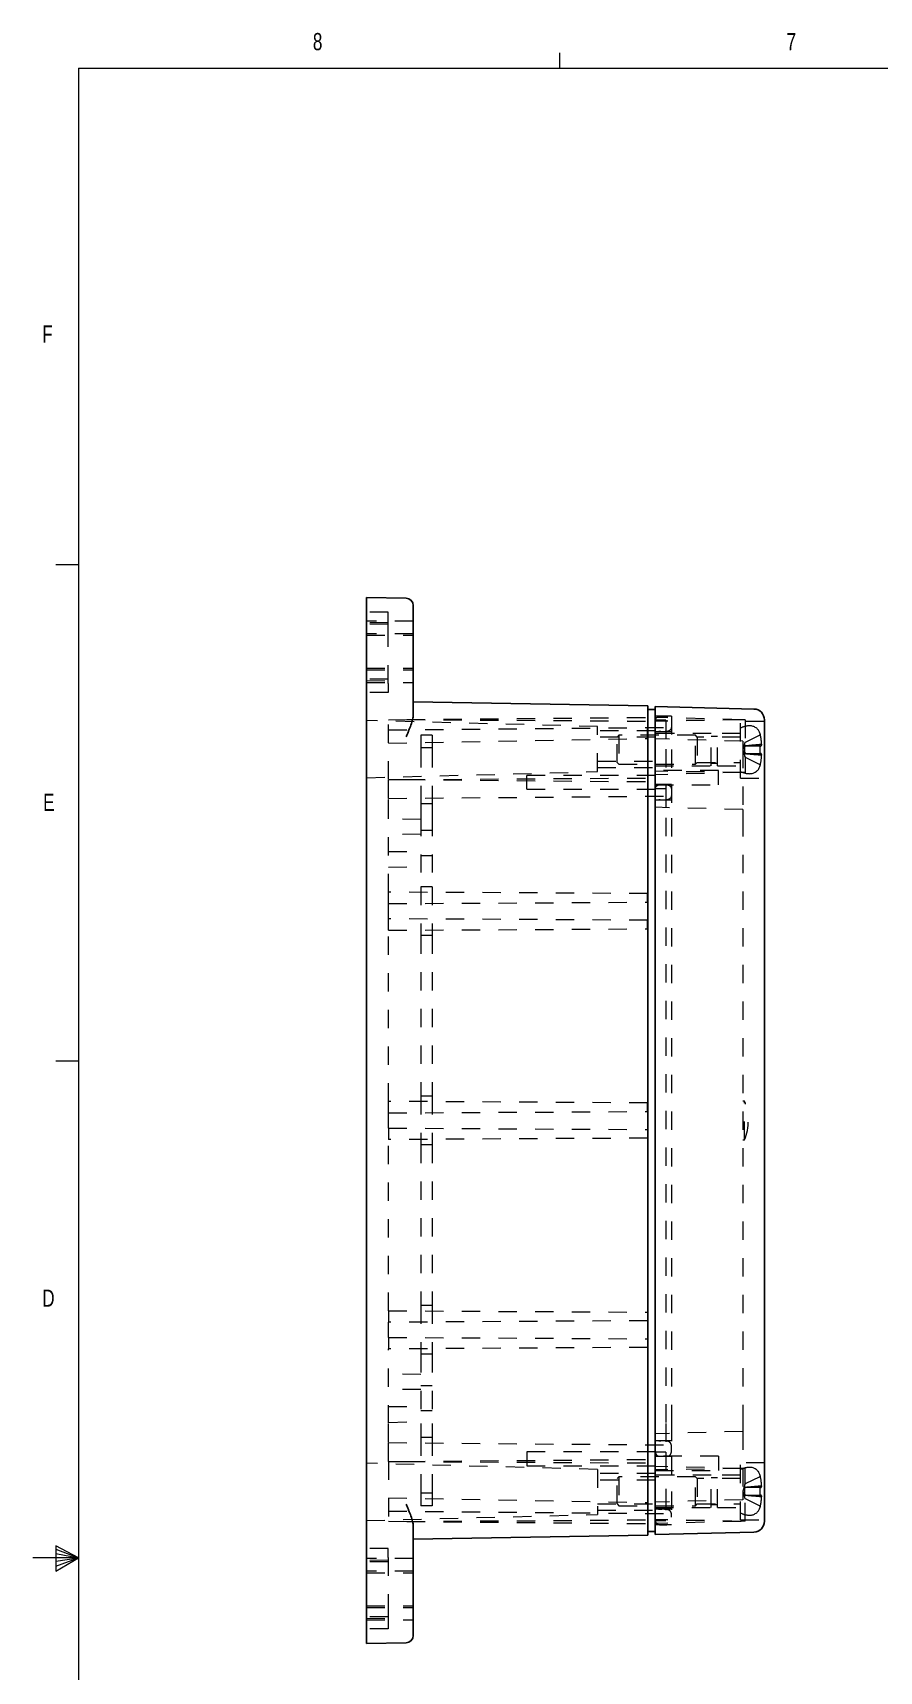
# Model space of a CAD drawing. Header units: inches. Extents: x 0.3 to 21.8, y 0.2 to 16.9.
# Drawn here: x 0.27 to 4.89, y 7.92 to 16.85 of the extents above; entities that cross this region are included whole.
import ezdxf

# ---------------------------------------------------------------- set-up
doc = ezdxf.new("R2010")
doc.units = ezdxf.units.IN
doc.header["$MEASUREMENT"] = 0
doc.linetypes.add('HIDDEN', pattern=[0.075, 0.05, -0.025])
doc.styles.add('SLDTEXTSTYLE1', font='TXT', dxfattribs={"width": 0.75})

msp = doc.modelspace()

# ---------------------------------------------------------------- linework, layer by layer
at = {"color": 7, "linetype": 'Continuous', "lineweight": 18}
for p, q in [((3.1479, 16.6606), (3.1479, 16.7454)), ((0.5229, 16.6606), (21.5229, 16.6606)), ((0.5229, 16.6606), (0.5229, 0.4106)), ((0.5229, 13.9516), (0.3979, 13.9516)), ((0.5229, 11.2436), (0.3979, 11.2436)), ((0.3989, 8.6011), (0.3989, 8.4623)), ((0.5229, 8.5356), (0.3989, 8.6011)), ((0.3989, 8.5827), (0.5229, 8.5356)), ((0.5229, 8.5356), (0.2729, 8.5356)), ((0.3989, 8.5587), (0.5229, 8.5356)), ((0.3989, 8.4623), (0.5229, 8.5356)), ((0.3989, 8.4896), (0.5229, 8.5356)), ((0.3989, 8.5164), (0.5229, 8.5356))]:
    msp.add_line(p, q, dxfattribs=at)
at = {"color": 7, "linetype": 'Continuous', "lineweight": 25}
for p, q in [((2.3092, 13.7693), (2.092, 13.7731)), ((2.092, 13.7731), (2.092, 13.6272)), ((2.3479, 13.7299), (2.3479, 13.616)), ((2.092, 13.6272), (2.092, 13.0145)), ((2.3479, 13.616), (2.3479, 13.1347)), ((2.3479, 13.2048), (3.6275, 13.1825)), ((3.6275, 13.1825), (3.6275, 12.9465)), ((3.6668, 13.1628), (3.6275, 13.1628)), ((4.2053, 13.1652), (3.6668, 13.179)), ((3.6668, 13.179), (3.6668, 12.943)), ((4.2628, 13.1063), (4.2628, 12.943)), ((2.092, 13.0145), (2.092, 12.9465)), ((2.092, 12.9465), (2.092, 8.8945)), ((3.6275, 12.9465), (3.6275, 8.8945)), ((3.6668, 12.943), (3.6668, 8.898)), ((4.2628, 12.943), (4.2628, 8.898)), ((2.092, 8.8945), (2.092, 8.8265)), ((3.6275, 8.8945), (3.6275, 8.6585)), ((3.6668, 8.898), (3.6668, 8.662)), ((4.2628, 8.898), (4.2628, 8.7348)), ((2.092, 8.2139), (2.092, 8.8265)), ((2.3479, 8.7063), (2.3479, 8.225)), ((3.6668, 8.6782), (3.6275, 8.6782)), ((4.2053, 8.6758), (3.6668, 8.662)), ((2.3479, 8.6362), (3.6275, 8.6585)), ((2.3479, 8.225), (2.3479, 8.1111)), ((2.092, 8.068), (2.092, 8.2139)), ((2.3092, 8.0718), (2.092, 8.068))]:
    msp.add_line(p, q, dxfattribs=at)
at = {"color": 7, "linetype": 'HIDDEN', "lineweight": 18}
for p, q in [((2.2101, 13.6933), (2.092, 13.6943)), ((2.2101, 13.6065), (2.2101, 13.6933)), ((2.3479, 13.6451), (2.092, 13.6451)), ((2.2101, 13.6363), (2.092, 13.6353)), ((2.2101, 13.6284), (2.092, 13.6274)), ((2.2101, 13.3036), (2.2101, 13.6065)), ((2.3479, 13.5762), (2.092, 13.5762)), ((2.092, 13.5683), (2.3479, 13.5683)), ((2.092, 13.3872), (2.3479, 13.3872)), ((2.092, 13.3794), (2.3479, 13.3794)), ((2.2101, 13.3272), (2.092, 13.3282)), ((2.092, 13.3203), (2.2101, 13.3193)), ((2.092, 13.3105), (2.3479, 13.3105)), ((2.2101, 13.2554), (2.092, 13.2543)), ((2.2101, 13.3036), (2.2101, 13.2554)), ((3.3518, 13.0695), (2.092, 13.1025)), ((2.212, 13.1068), (2.3134, 13.1077)), ((2.212, 12.7812), (2.212, 13.1068)), ((2.212, 13.0513), (3.7259, 13.0645)), ((2.3134, 13.1077), (3.6668, 13.1195)), ((2.3134, 13.1077), (3.6668, 13.0994)), ((2.3134, 13.1077), (3.6668, 13.0986)), ((3.3518, 12.8235), (3.3518, 13.0695)), ((3.6259, 13.0043), (3.6259, 13.0636)), ((3.7568, 13.1264), (3.6668, 13.1264)), ((4.1357, 13.107), (3.6668, 13.119)), ((4.1357, 13.107), (3.6668, 13.0979)), ((4.1357, 13.107), (3.6668, 13.0991)), ((3.7259, 13.1039), (3.6668, 13.1039)), ((3.7259, 13.1039), (3.7259, 12.9465)), ((3.7568, 13.1264), (3.7568, 12.9435)), ((4.1328, 12.788), (4.1328, 13.098)), ((4.2628, 13.098), (4.1328, 13.098)), ((4.1578, 13.1064), (4.1357, 13.107)), ((4.1578, 13.1064), (4.1578, 12.8196)), ((2.212, 12.9796), (3.6259, 13.0043)), ((2.4517, 13.0228), (2.3892, 13.0228)), ((2.3892, 13.0228), (2.3892, 12.9465)), ((2.4517, 13.0228), (2.4517, 12.9465)), ((3.6668, 13.0465), (3.3518, 13.0465)), ((3.6668, 13.0465), (3.3518, 13.0465)), ((3.6668, 13.0115), (3.3518, 13.0115)), ((3.4694, 13.0218), (3.4596, 13.0119)), ((3.4596, 12.8741), (3.4596, 13.0119)), ((3.4694, 13.0218), (3.4694, 12.8643)), ((3.8868, 13.0218), (3.4694, 13.0218)), ((3.7568, 13.0414), (3.6668, 13.0414)), ((3.9728, 13.0315), (3.6668, 13.0315)), ((4.1448, 12.9898), (3.6668, 13.002)), ((3.8868, 12.8643), (3.8868, 13.0218)), ((3.8966, 13.0119), (3.8868, 13.0218)), ((3.8966, 13.0119), (3.8966, 12.8741)), ((4.1328, 13.0119), (3.8966, 13.0119)), ((3.9728, 12.8545), (3.9728, 13.0315)), ((4.0068, 13.0155), (3.9728, 13.0155)), ((4.0068, 12.8545), (4.0068, 13.0315)), ((4.1328, 13.0315), (4.0068, 13.0315)), ((4.1448, 12.9898), (4.1448, 12.9431)), ((4.1549, 12.973), (4.1451, 12.943)), ((4.1549, 12.9786), (4.1549, 12.9761)), ((4.1549, 12.9761), (4.1549, 12.9651)), ((4.1549, 12.9651), (4.1549, 12.9633)), ((4.237, 12.9633), (4.1549, 12.9633)), ((4.1549, 12.9633), (4.1549, 12.9628)), ((4.1549, 12.9628), (4.1549, 12.9233)), ((4.2371, 13.0227), (4.1576, 12.9831)), ((4.247, 12.9732), (4.247, 12.9683)), ((2.4517, 12.9527), (2.3892, 12.9527)), ((2.3892, 12.9465), (2.3892, 12.6488)), ((2.4517, 12.9465), (2.4517, 12.6488)), ((3.3518, 12.8816), (3.6668, 12.8816)), ((3.4596, 12.8741), (3.4694, 12.8643)), ((3.7259, 12.9465), (3.7259, 12.7299)), ((3.7568, 12.9435), (3.7568, 12.7534)), ((3.8868, 12.8643), (3.8966, 12.8741)), ((3.8966, 12.8741), (4.1328, 12.8741)), ((3.9728, 12.8705), (4.0068, 12.8705)), ((4.1448, 12.9431), (4.1448, 12.6168)), ((4.1451, 12.943), (4.1549, 12.913)), ((4.1549, 12.9233), (4.1549, 12.9227)), ((4.1549, 12.9227), (4.237, 12.9227)), ((4.1549, 12.9227), (4.1549, 12.9209)), ((4.1549, 12.9209), (4.1549, 12.9099)), ((4.1549, 12.9099), (4.1549, 12.9074)), ((4.1576, 12.9029), (4.2371, 12.8633)), ((4.247, 12.9177), (4.247, 12.9128)), ((2.092, 12.7905), (3.3518, 12.8235)), ((2.212, 12.6773), (2.212, 12.7812)), ((2.3134, 12.7803), (3.6668, 12.7889)), ((2.9668, 12.7283), (2.9668, 12.8033)), ((3.6668, 12.8033), (2.9668, 12.8033)), ((3.3518, 12.8465), (3.6668, 12.8465)), ((3.3518, 12.8465), (3.6668, 12.8465)), ((3.4694, 12.8643), (3.8868, 12.8643)), ((3.6668, 12.8545), (3.9728, 12.8545)), ((4.0118, 12.829), (3.6668, 12.829)), ((4.1357, 12.819), (3.6668, 12.8259)), ((4.1357, 12.819), (3.6668, 12.807)), ((4.0068, 12.8545), (4.1328, 12.8545)), ((4.0118, 12.752), (4.0118, 12.829)), ((4.1328, 12.788), (4.2628, 12.788)), ((4.1578, 12.8196), (4.1357, 12.819)), ((4.2371, 12.8633), (4.2374, 12.8631)), ((2.3134, 12.7803), (3.6668, 12.7685)), ((2.9668, 12.7283), (3.6668, 12.7283)), ((3.7568, 12.7534), (3.6668, 12.7534)), ((3.6668, 12.752), (4.0118, 12.752)), ((3.7259, 12.7299), (3.6668, 12.7299)), ((3.7259, 12.7299), (3.7259, 12.5725)), ((3.7568, 12.7534), (3.7568, 12.57)), ((2.212, 12.6773), (3.7259, 12.6905)), ((2.212, 12.5725), (2.212, 12.6773)), ((2.4517, 12.6488), (2.3892, 12.6488)), ((2.3892, 12.6488), (2.3892, 12.5725)), ((2.4517, 12.6488), (2.4517, 12.5725)), ((3.7568, 12.6684), (3.6668, 12.6684)), ((4.1448, 12.6168), (3.6668, 12.629)), ((4.1448, 12.6168), (4.1448, 12.57)), ((2.212, 12.1664), (2.212, 12.5725)), ((2.3892, 12.5624), (2.212, 12.5671)), ((2.3892, 12.5725), (2.3892, 12.1954)), ((2.4517, 12.5725), (2.4517, 12.1954)), ((3.7259, 12.5725), (3.7259, 9.2685)), ((3.7568, 12.57), (3.7568, 9.271)), ((4.1448, 12.57), (4.1448, 9.271)), ((2.3892, 12.482), (2.212, 12.4804)), ((2.4517, 12.502), (2.3892, 12.502)), ((2.212, 12.3885), (2.3892, 12.387)), ((2.3892, 12.367), (2.4517, 12.367)), ((2.212, 12.3019), (2.3892, 12.3065)), ((3.6259, 12.1585), (2.212, 12.1664)), ((2.212, 12.1036), (2.212, 12.1664)), ((2.4517, 12.1954), (2.3892, 12.1954)), ((2.3892, 12.1954), (2.3892, 11.9291)), ((2.4517, 12.1954), (2.4517, 11.9291)), ((3.6259, 12.1115), (3.6259, 12.1585)), ((2.212, 12.1036), (3.6259, 12.1115)), ((2.212, 12.0209), (2.212, 12.1036)), ((3.6259, 12.013), (2.212, 12.0209)), ((2.212, 11.9581), (2.212, 12.0209)), ((3.6259, 11.966), (3.6259, 12.013)), ((2.212, 11.9581), (3.6259, 11.966)), ((2.212, 11.0246), (2.212, 11.9581)), ((2.4517, 11.9291), (2.3892, 11.9291)), ((2.3892, 11.9291), (2.3892, 11.0536)), ((2.4517, 11.9291), (2.4517, 11.0536)), ((3.6259, 11.0167), (2.212, 11.0246)), ((2.212, 10.9618), (2.212, 11.0246)), ((2.4517, 11.0536), (2.3892, 11.0536)), ((2.3892, 11.0536), (2.3892, 10.7874)), ((2.4517, 11.0536), (2.4517, 10.7874)), ((3.6259, 10.9697), (3.6259, 11.0167)), ((4.1548, 11.0265), (4.1448, 11.0265)), ((4.1548, 10.8145), (4.1548, 11.0265)), ((2.212, 10.9618), (3.6259, 10.9697)), ((2.212, 10.8792), (2.212, 10.9618)), ((2.212, 10.8792), (3.6259, 10.8713)), ((2.212, 10.8792), (2.212, 10.8164)), ((3.6259, 10.8243), (2.212, 10.8164)), ((2.212, 9.8829), (2.212, 10.8164)), ((3.6259, 10.8713), (3.6259, 10.8243)), ((2.4517, 10.7874), (2.3892, 10.7874)), ((2.3892, 10.7874), (2.3892, 9.9119)), ((2.4517, 10.7874), (2.4517, 9.9119)), ((4.1448, 10.8145), (4.1548, 10.8145)), ((2.212, 9.8829), (3.6259, 9.875)), ((2.212, 9.8829), (2.212, 9.8201)), ((2.4517, 9.9119), (2.3892, 9.9119)), ((2.3892, 9.9119), (2.3892, 9.6457)), ((2.4517, 9.9119), (2.4517, 9.6457)), ((3.6259, 9.875), (3.6259, 9.828)), ((3.6259, 9.828), (2.212, 9.8201)), ((2.212, 9.7375), (2.212, 9.8201)), ((2.212, 9.7375), (3.6259, 9.7296)), ((2.212, 9.7375), (2.212, 9.6747)), ((3.6259, 9.6826), (2.212, 9.6747)), ((2.212, 9.2685), (2.212, 9.6747)), ((3.6259, 9.7296), (3.6259, 9.6826)), ((2.4517, 9.6457), (2.3892, 9.6457)), ((2.3892, 9.6457), (2.3892, 9.2685)), ((2.4517, 9.6457), (2.4517, 9.2685)), ((2.3892, 9.5345), (2.212, 9.5391)), ((2.4517, 9.474), (2.3892, 9.474)), ((2.3892, 9.454), (2.212, 9.4525)), ((2.212, 9.3606), (2.3892, 9.359)), ((2.3892, 9.339), (2.4517, 9.339)), ((2.212, 9.274), (2.3892, 9.2786)), ((2.212, 9.1637), (2.212, 9.2685)), ((2.3892, 9.2685), (2.3892, 9.1922)), ((2.4517, 9.2685), (2.4517, 9.1922)), ((4.1448, 9.2242), (3.6668, 9.212)), ((3.7259, 9.2685), (3.7259, 9.1111)), ((3.7568, 9.271), (3.7568, 9.0876)), ((4.1448, 9.271), (4.1448, 9.2242)), ((4.1448, 9.2242), (4.1448, 8.8979)), ((2.212, 9.1637), (3.7259, 9.1505)), ((2.212, 9.0598), (2.212, 9.1637)), ((2.4517, 9.1922), (2.3892, 9.1922)), ((2.3892, 9.1922), (2.3892, 8.8945)), ((2.4517, 9.1922), (2.4517, 8.8945)), ((3.7568, 9.1726), (3.6668, 9.1726)), ((3.3518, 9.0175), (2.092, 9.0505)), ((2.212, 9.0598), (2.212, 8.7342)), ((2.3134, 9.0607), (3.6668, 9.0725)), ((2.3134, 9.0607), (3.6668, 9.0521)), ((2.9668, 9.1127), (2.9668, 9.0377)), ((3.6668, 9.1127), (2.9668, 9.1127)), ((2.9668, 9.0377), (3.6668, 9.0377)), ((3.7259, 9.1111), (3.6668, 9.1111)), ((4.0118, 9.089), (3.6668, 9.089)), ((3.7568, 9.0876), (3.6668, 9.0876)), ((4.1357, 9.022), (3.6668, 9.034)), ((3.7259, 9.1111), (3.7259, 8.8945)), ((3.7568, 9.0876), (3.7568, 8.8975)), ((4.0118, 9.089), (4.0118, 9.012)), ((4.1328, 8.743), (4.1328, 9.053)), ((4.2628, 9.053), (4.1328, 9.053)), ((3.3518, 9.0175), (3.3518, 8.7715)), ((3.6668, 8.9945), (3.3518, 8.9945)), ((3.6668, 8.9945), (3.3518, 8.9945)), ((3.6668, 8.9595), (3.3518, 8.9595)), ((3.4694, 8.9768), (3.4596, 8.9669)), ((3.4596, 8.8291), (3.4596, 8.9669)), ((3.4694, 8.9768), (3.4694, 8.8193)), ((3.8868, 8.9768), (3.4694, 8.9768)), ((4.1357, 9.022), (3.6668, 9.0151)), ((3.6668, 9.012), (4.0118, 9.012)), ((3.9728, 8.9865), (3.6668, 8.9865)), ((3.8868, 8.8193), (3.8868, 8.9768)), ((3.8966, 8.9669), (3.8868, 8.9768)), ((3.8966, 8.9669), (3.8966, 8.8291)), ((4.1328, 8.9669), (3.8966, 8.9669)), ((3.9728, 8.8095), (3.9728, 8.9865)), ((4.0068, 8.9705), (3.9728, 8.9705)), ((4.0068, 8.8095), (4.0068, 8.9865)), ((4.1328, 8.9865), (4.0068, 8.9865)), ((4.1578, 9.0214), (4.1357, 9.022)), ((4.2371, 8.9777), (4.1576, 8.9381)), ((4.1578, 8.7346), (4.1578, 9.0214)), ((2.212, 8.8614), (3.6259, 8.8368)), ((2.3892, 8.8945), (2.3892, 8.8182)), ((2.4517, 8.8883), (2.3892, 8.8883)), ((2.4517, 8.8945), (2.4517, 8.8182)), ((4.1448, 8.8512), (3.6668, 8.839)), ((3.7259, 8.8945), (3.7259, 8.7371)), ((3.7568, 8.8975), (3.7568, 8.7146)), ((4.1448, 8.8979), (4.1448, 8.8512)), ((4.1549, 8.928), (4.1451, 8.898)), ((4.1451, 8.898), (4.1549, 8.868)), ((4.1549, 8.9336), (4.1549, 8.9311)), ((4.1549, 8.9311), (4.1549, 8.9201)), ((4.1549, 8.9201), (4.1549, 8.9183)), ((4.237, 8.9183), (4.1549, 8.9183)), ((4.1549, 8.9183), (4.1549, 8.9178)), ((4.1549, 8.9178), (4.1549, 8.8783)), ((4.1549, 8.8783), (4.1549, 8.8777)), ((4.1549, 8.8777), (4.237, 8.8777)), ((4.1549, 8.8777), (4.1549, 8.8759)), ((4.1549, 8.8759), (4.1549, 8.8649)), ((4.1549, 8.8649), (4.1549, 8.8624)), ((4.1576, 8.8579), (4.2371, 8.8183)), ((4.247, 8.9282), (4.247, 8.9233)), ((4.247, 8.8727), (4.247, 8.8678)), ((2.092, 8.7385), (3.3518, 8.7715)), ((2.212, 8.7897), (3.7259, 8.7765)), ((2.4517, 8.8182), (2.3892, 8.8182)), ((3.3518, 8.8296), (3.6668, 8.8296)), ((3.3518, 8.7945), (3.6668, 8.7945)), ((3.3518, 8.7945), (3.6668, 8.7945)), ((3.4596, 8.8291), (3.4694, 8.8193)), ((3.4694, 8.8193), (3.8868, 8.8193)), ((3.6259, 8.8368), (3.6259, 8.7774)), ((3.6668, 8.8095), (3.9728, 8.8095)), ((3.7568, 8.7996), (3.6668, 8.7996)), ((3.8868, 8.8193), (3.8966, 8.8291)), ((3.8966, 8.8291), (4.1328, 8.8291)), ((3.9728, 8.8255), (4.0068, 8.8255)), ((4.0068, 8.8095), (4.1328, 8.8095)), ((4.2371, 8.8183), (4.2374, 8.8181)), ((2.212, 8.7342), (2.3134, 8.7333)), ((2.3134, 8.7333), (3.6668, 8.7425)), ((2.3134, 8.7333), (3.6668, 8.7417)), ((2.3134, 8.7333), (3.6668, 8.7215)), ((4.1357, 8.734), (3.6668, 8.7431)), ((4.1357, 8.734), (3.6668, 8.7419)), ((3.7259, 8.7371), (3.6668, 8.7371)), ((4.1357, 8.734), (3.6668, 8.722)), ((3.7568, 8.7146), (3.6668, 8.7146)), ((4.1328, 8.743), (4.2628, 8.743)), ((4.1578, 8.7346), (4.1357, 8.734)), ((2.2101, 8.5857), (2.092, 8.5867)), ((2.2101, 8.5374), (2.2101, 8.5857)), ((2.3479, 8.5306), (2.092, 8.5306)), ((2.2101, 8.5218), (2.092, 8.5207)), ((2.2101, 8.5139), (2.092, 8.5128)), ((2.2101, 8.5374), (2.2101, 8.2345)), ((2.3479, 8.4617), (2.092, 8.4617)), ((2.092, 8.4538), (2.3479, 8.4538)), ((2.092, 8.2727), (2.3479, 8.2727)), ((2.092, 8.2648), (2.3479, 8.2648)), ((2.2101, 8.2345), (2.2101, 8.1477)), ((2.2101, 8.2126), (2.092, 8.2136)), ((2.092, 8.2058), (2.2101, 8.2047)), ((2.092, 8.1959), (2.3479, 8.1959)), ((2.2101, 8.1477), (2.092, 8.1467))]:
    msp.add_line(p, q, dxfattribs=at)
at = {"color": 7, "linetype": 'HIDDEN', "lineweight": 18, "flags": 128}
for points in [[(4.2398, 12.9585), (4.2398, 12.9585), (4.2396, 12.9586)], [(4.2398, 12.9275), (4.2398, 12.9275), (4.2396, 12.9275)], [(4.2398, 8.8825), (4.2398, 8.8825), (4.2396, 8.8825)]]:
    msp.add_lwpolyline(points, dxfattribs=at)
at = {"color": 7, "linetype": 'Continuous', "lineweight": 25}
for centre, radius, start, end in [((2.3086, 13.7299), 0.0394, 0, 89), ((4.2038, 13.1063), 0.059, 0, 88.534), ((4.2038, 8.7348), 0.059, 271.466, 0), ((2.3086, 8.1111), 0.0394, 271, 0)]:
    msp.add_arc(centre, radius, start, end, dxfattribs=at)
at = {"color": 7, "linetype": 'HIDDEN', "lineweight": 18}
for centre, radius, start, end in [((4.1826, 12.9629), 0.1106, 90, 116.715), ((4.1826, 13.0145), 0.0591, 19.02617, 90), ((4.1599, 12.9786), 0.005, 116.49645, 180), ((4.2352, 13.0274), 0.005, 296.49645, 17.18274), ((4.0895, 12.9824), 0.1575, 17.17763, 19.02617), ((4.242, 12.9683), 0.005, 270, 0), ((4.1599, 12.9074), 0.005, 180, 243.50355), ((4.242, 12.9177), 0.005, 0, 90), ((4.1826, 12.9231), 0.1106, 243.285, 270), ((4.1826, 12.8716), 0.0591, 270, 340.97383), ((4.2352, 12.8587), 0.005, 342.83859, 63.50355), ((4.0895, 12.9036), 0.1575, 340.97383, 342.82755), ((3.8839, 10.9205), 0.2909, 338.63018, 21.36982), ((4.1826, 8.9179), 0.1106, 90, 116.715), ((4.1826, 8.9695), 0.0591, 19.02617, 90), ((4.1599, 8.9336), 0.005, 116.49645, 180), ((4.2352, 8.9824), 0.005, 296.49645, 17.18274), ((4.0895, 8.9374), 0.1575, 17.17763, 19.02617), ((4.1599, 8.8624), 0.005, 180, 243.50355), ((4.242, 8.9233), 0.005, 270, 0), ((4.242, 8.8727), 0.005, 0, 90), ((4.1826, 8.8781), 0.1106, 243.285, 270), ((4.1826, 8.8266), 0.0591, 270, 340.97383), ((4.2352, 8.8137), 0.005, 342.83859, 63.50355), ((4.0895, 8.8586), 0.1575, 340.97383, 342.82755)]:
    msp.add_arc(centre, radius, start, end, dxfattribs=at)
for centre, major_axis, start_param, end_param in [((4.1599, 12.9583), (-0.00487, 0.00487), 0.231225, 1.339571), ((4.1599, 12.9277), (0.00487, 0.00487), 1.802021, 2.910367), ((4.1599, 8.9133), (-0.00487, 0.00487), 0.231225, 1.339571), ((4.1599, 8.8827), (0.00487, 0.00487), 1.802021, 2.910367)]:
    msp.add_ellipse(centre, major_axis=major_axis, ratio=0.235436, start_param=start_param, end_param=end_param, dxfattribs=at)
at = {"color": 7, "linetype": 'Continuous', "lineweight": 25}
for points in [[(2.3479, 13.1347), (2.3479, 13.1261), (2.3463, 13.117), (2.3415, 13.098), (2.3383, 13.0879), (2.331, 13.0676), (2.3269, 13.0572), (2.3204, 13.0411), (2.3182, 13.0357), (2.3138, 13.0247), (2.3115, 13.0191), (2.3092, 13.0136)], [(2.3479, 8.7063), (2.3479, 8.7149), (2.3463, 8.724), (2.3415, 8.7431), (2.3383, 8.7531), (2.331, 8.7734), (2.3269, 8.7839), (2.3204, 8.7999), (2.3182, 8.8053), (2.3138, 8.8163), (2.3115, 8.8219), (2.3092, 8.8275)]]:
    msp.add_open_spline(points, degree=3, knots=[0, 0, 0, 0, 0.25, 0.25, 0.5, 0.5, 0.75, 0.75, 0.875, 0.875, 1, 1, 1, 1], dxfattribs=at)
at = {"color": 7, "linetype": 'HIDDEN', "lineweight": 18}
for points, knots in [([(3.6668, 13.0839), (3.6668, 13.0923), (3.6668, 13.1029), (3.6713, 13.1147), (3.6757, 13.1201), (3.6827, 13.1238), (3.6951, 13.1261), (3.7104, 13.1266), (3.7266, 13.1261), (3.7391, 13.1239), (3.7486, 13.1187), (3.7542, 13.1098), (3.7566, 13.0978), (3.7567, 13.0889), (3.7568, 13.0839)], [0, 0, 0, 0, 0.166582, 0.211463, 0.251088, 0.303263, 0.367196, 0.503142, 0.610338, 0.692701, 0.757709, 0.820899, 0.898366, 1, 1, 1, 1]), ([(3.7568, 13.0839), (3.7567, 13.0788), (3.7566, 13.0699), (3.7542, 13.058), (3.7486, 13.049), (3.7391, 13.0439), (3.7266, 13.0417), (3.709, 13.0412), (3.693, 13.0415), (3.6808, 13.0449), (3.6748, 13.0484), (3.6702, 13.0548), (3.667, 13.067), (3.6669, 13.077), (3.6668, 13.0839)], [0, 0, 0, 0, 0.1016255, 0.1790853, 0.2422694, 0.3072719, 0.3896277, 0.4968139, 0.6619311, 0.7084728, 0.7488583, 0.7998277, 0.8616335, 1, 1, 1, 1]), ([(4.1549, 12.9651), (4.1735, 12.9669), (4.2025, 12.9695), (4.2316, 12.972), (4.242, 12.9729)], [0, 0, 0, 0, 0.641437, 1, 1, 1, 1]), ([(4.2399, 12.9585), (4.2398, 12.959), (4.2397, 12.9603), (4.2399, 12.9624), (4.2401, 12.9641), (4.2403, 12.965), (4.2404, 12.9652), (4.2403, 12.9649), (4.2398, 12.9643), (4.2387, 12.9636), (4.2376, 12.9632), (4.237, 12.9633), (4.237, 12.9633)], [0, 0, 0, 0, 0.083172, 0.259374, 0.405414, 0.518172, 0.605655, 0.679595, 0.758967, 0.86666, 0.997658, 1, 1, 1, 1]), ([(4.2404, 12.9651), (4.2404, 12.9651), (4.2404, 12.9651), (4.2401, 12.9646), (4.2393, 12.9639), (4.2381, 12.9633), (4.2372, 12.9634), (4.237, 12.9634)], [0, 0, 0, 0, 0.103669, 0.29333, 0.547532, 0.854222, 1, 1, 1, 1]), ([(4.242, 12.9633), (4.2414, 12.9633), (4.2408, 12.9633), (4.2373, 12.9633), (4.237, 12.9633)], [0, 0, 0, 0, 0.895445, 1, 1, 1, 1]), ([(4.2418, 13.0183), (4.2417, 13.0188), (4.2412, 13.0206), (4.2406, 13.0233), (4.24, 13.0257), (4.2398, 13.0269), (4.2398, 13.0272), (4.2398, 13.0272), (4.2398, 13.0268), (4.2397, 13.0261), (4.2394, 13.025), (4.2385, 13.0237), (4.2377, 13.0229), (4.2371, 13.0227), (4.2371, 13.0227)], [0, 0, 0, 0, 0.078893, 0.276149, 0.444057, 0.568949, 0.639545, 0.687068, 0.719248, 0.756403, 0.826132, 0.905618, 0.995666, 1, 1, 1, 1]), ([(4.247, 12.9732), (4.2464, 12.9868), (4.2457, 13.002), (4.2422, 13.0167), (4.2418, 13.0183)], [0, 0, 0, 0, 0.895097, 1, 1, 1, 1]), ([(4.242, 12.9729), (4.2425, 12.9729), (4.2434, 12.9729), (4.2447, 12.9726), (4.2458, 12.9721), (4.2467, 12.9711), (4.247, 12.9701), (4.247, 12.9694), (4.247, 12.9693)], [0, 0, 0, 0, 0.158671, 0.317217, 0.479382, 0.661765, 0.936687, 1, 1, 1, 1]), ([(4.242, 12.9131), (4.221, 12.9149), (4.192, 12.9174), (4.1629, 12.9201), (4.1549, 12.9209)], [0, 0, 0, 0, 0.721787, 1, 1, 1, 1]), ([(4.237, 12.9227), (4.2373, 12.9227), (4.2408, 12.9227), (4.2414, 12.9227), (4.242, 12.9227)], [0, 0, 0, 0, 0.1045555, 1, 1, 1, 1]), ([(4.2371, 12.9226), (4.2373, 12.9227), (4.2381, 12.9227), (4.2392, 12.9222), (4.2401, 12.9214), (4.2404, 12.9209), (4.2404, 12.9209), (4.2403, 12.9212), (4.2401, 12.9221), (4.2399, 12.9237), (4.2398, 12.9256), (4.2398, 12.927), (4.2399, 12.9275)], [0, 0, 0, 0, 0.048136, 0.170704, 0.268943, 0.350116, 0.421103, 0.499442, 0.606999, 0.736387, 0.89704, 1, 1, 1, 1]), ([(4.2418, 12.8678), (4.2422, 12.8693), (4.2457, 12.884), (4.2464, 12.8992), (4.247, 12.9128)], [0, 0, 0, 0, 0.104903, 1, 1, 1, 1]), ([(4.247, 12.9167), (4.2469, 12.9162), (4.2468, 12.9152), (4.2459, 12.9141), (4.2447, 12.9134), (4.2433, 12.9131), (4.2424, 12.9131), (4.242, 12.9131)], [0, 0, 0, 0, 0.284639, 0.502156, 0.683938, 0.866579, 1, 1, 1, 1]), ([(4.2371, 12.8633), (4.2376, 12.863), (4.2381, 12.8628), (4.2384, 12.8624), (4.2384, 12.8623)], [0, 0, 0, 0, 0.978721, 1, 1, 1, 1]), ([(4.2384, 12.8623), (4.2387, 12.862), (4.2392, 12.8614), (4.2396, 12.8604), (4.2398, 12.8596), (4.2398, 12.8591), (4.2398, 12.8589), (4.2398, 12.8588), (4.2398, 12.8589), (4.2399, 12.8595), (4.2402, 12.8608), (4.2407, 12.8632), (4.2413, 12.8657), (4.2417, 12.8673), (4.2418, 12.8677)], [0, 0, 0, 0, 0.072899, 0.135871, 0.186167, 0.222096, 0.252745, 0.289239, 0.342491, 0.424662, 0.552932, 0.724469, 0.923488, 1, 1, 1, 1]), ([(3.6668, 12.7109), (3.6668, 12.7193), (3.6668, 12.7299), (3.6713, 12.7417), (3.6757, 12.7471), (3.6823, 12.7506), (3.6876, 12.7515), (3.6903, 12.752)], [0, 0, 0, 0, 0.464489, 0.589635, 0.700123, 0.845605, 1, 1, 1, 1]), ([(3.7568, 12.7109), (3.7567, 12.7058), (3.7566, 12.6969), (3.7542, 12.685), (3.7486, 12.676), (3.7391, 12.6709), (3.7266, 12.6687), (3.709, 12.6682), (3.693, 12.6685), (3.6808, 12.6719), (3.6748, 12.6754), (3.6702, 12.6818), (3.667, 12.694), (3.6669, 12.704), (3.6668, 12.7109)], [0, 0, 0, 0, 0.1016255, 0.1790853, 0.2422694, 0.3072719, 0.3896277, 0.4968139, 0.6619311, 0.7084728, 0.7488583, 0.7998277, 0.8616335, 1, 1, 1, 1]), ([(3.7306, 12.752), (3.7337, 12.7515), (3.74, 12.7506), (3.7486, 12.7457), (3.7542, 12.7368), (3.7566, 12.7248), (3.7567, 12.7159), (3.7568, 12.7109)], [0, 0, 0, 0, 0.169957, 0.34555, 0.516231, 0.725476, 1, 1, 1, 1]), ([(3.7568, 9.1301), (3.7567, 9.1352), (3.7566, 9.1441), (3.7542, 9.156), (3.7486, 9.165), (3.7391, 9.1702), (3.7266, 9.1724), (3.709, 9.1728), (3.693, 9.1725), (3.6808, 9.1692), (3.6748, 9.1656), (3.6702, 9.1592), (3.667, 9.147), (3.6669, 9.137), (3.6668, 9.1301)], [0, 0, 0, 0, 0.101625, 0.179085, 0.242269, 0.307272, 0.389628, 0.496814, 0.661931, 0.708473, 0.748858, 0.799828, 0.861633, 1, 1, 1, 1]), ([(3.6668, 9.1301), (3.6668, 9.1218), (3.6668, 9.1111), (3.6713, 9.0993), (3.6757, 9.094), (3.6823, 9.0904), (3.6876, 9.0895), (3.6903, 9.089)], [0, 0, 0, 0, 0.464489, 0.589635, 0.700123, 0.845605, 1, 1, 1, 1]), ([(3.7306, 9.089), (3.7337, 9.0895), (3.74, 9.0905), (3.7486, 9.0953), (3.7542, 9.1042), (3.7566, 9.1162), (3.7567, 9.1251), (3.7568, 9.1301)], [0, 0, 0, 0, 0.169957, 0.34555, 0.516231, 0.725476, 1, 1, 1, 1]), ([(4.2418, 8.9733), (4.2417, 8.9738), (4.2412, 8.9756), (4.2406, 8.9783), (4.24, 8.9807), (4.2398, 8.9819), (4.2398, 8.9822), (4.2398, 8.9822), (4.2398, 8.9818), (4.2397, 8.9811), (4.2394, 8.98), (4.2385, 8.9787), (4.2377, 8.9779), (4.2371, 8.9777), (4.2371, 8.9777)], [0, 0, 0, 0, 0.078893, 0.276149, 0.444057, 0.568949, 0.639545, 0.687068, 0.719248, 0.756403, 0.826132, 0.905618, 0.995666, 1, 1, 1, 1]), ([(4.247, 8.9282), (4.2464, 8.9418), (4.2457, 8.957), (4.2422, 8.9717), (4.2418, 8.9733)], [0, 0, 0, 0, 0.895097, 1, 1, 1, 1]), ([(4.1549, 8.9201), (4.1735, 8.9219), (4.2025, 8.9245), (4.2316, 8.927), (4.242, 8.9279)], [0, 0, 0, 0, 0.641437, 1, 1, 1, 1]), ([(4.242, 8.8681), (4.221, 8.8699), (4.192, 8.8724), (4.1629, 8.8751), (4.1549, 8.8759)], [0, 0, 0, 0, 0.721787, 1, 1, 1, 1]), ([(4.2399, 8.9135), (4.2398, 8.914), (4.2397, 8.9153), (4.2399, 8.9174), (4.2401, 8.9191), (4.2403, 8.92), (4.2404, 8.9202), (4.2403, 8.9199), (4.2398, 8.9193), (4.2387, 8.9186), (4.2376, 8.9182), (4.237, 8.9183), (4.237, 8.9183)], [0, 0, 0, 0, 0.083172, 0.259374, 0.405414, 0.518172, 0.605655, 0.679595, 0.758967, 0.86666, 0.997658, 1, 1, 1, 1]), ([(4.2404, 8.9201), (4.2404, 8.9201), (4.2404, 8.9201), (4.2401, 8.9196), (4.2393, 8.9189), (4.2381, 8.9183), (4.2372, 8.9184), (4.237, 8.9184)], [0, 0, 0, 0, 0.103669, 0.29333, 0.547532, 0.854222, 1, 1, 1, 1]), ([(4.242, 8.9183), (4.2414, 8.9183), (4.2408, 8.9183), (4.2373, 8.9183), (4.237, 8.9183)], [0, 0, 0, 0, 0.895445, 1, 1, 1, 1]), ([(4.237, 8.8777), (4.2373, 8.8777), (4.2408, 8.8777), (4.2414, 8.8777), (4.242, 8.8777)], [0, 0, 0, 0, 0.1045555, 1, 1, 1, 1]), ([(4.2371, 8.8776), (4.2373, 8.8777), (4.2381, 8.8777), (4.2392, 8.8772), (4.2401, 8.8764), (4.2404, 8.8759), (4.2404, 8.8759), (4.2403, 8.8762), (4.2401, 8.8771), (4.2399, 8.8787), (4.2398, 8.8806), (4.2398, 8.882), (4.2399, 8.8825)], [0, 0, 0, 0, 0.048136, 0.170704, 0.268943, 0.350116, 0.421103, 0.499442, 0.606999, 0.736387, 0.89704, 1, 1, 1, 1]), ([(4.2418, 8.8228), (4.2422, 8.8243), (4.2457, 8.839), (4.2464, 8.8542), (4.247, 8.8678)], [0, 0, 0, 0, 0.104903, 1, 1, 1, 1]), ([(4.242, 8.9279), (4.2425, 8.9279), (4.2434, 8.9279), (4.2447, 8.9276), (4.2458, 8.9271), (4.2467, 8.9261), (4.247, 8.9251), (4.247, 8.9244), (4.247, 8.9243)], [0, 0, 0, 0, 0.158671, 0.317217, 0.479382, 0.661765, 0.936687, 1, 1, 1, 1]), ([(4.247, 8.8717), (4.2469, 8.8712), (4.2468, 8.8702), (4.2459, 8.8691), (4.2447, 8.8684), (4.2433, 8.8681), (4.2424, 8.8681), (4.242, 8.8681)], [0, 0, 0, 0, 0.284639, 0.502156, 0.683938, 0.866579, 1, 1, 1, 1]), ([(3.7568, 8.7571), (3.7567, 8.7622), (3.7566, 8.7711), (3.7542, 8.783), (3.7486, 8.792), (3.7391, 8.7972), (3.7266, 8.7994), (3.709, 8.7998), (3.693, 8.7995), (3.6808, 8.7962), (3.6748, 8.7926), (3.6702, 8.7862), (3.667, 8.774), (3.6669, 8.764), (3.6668, 8.7571)], [0, 0, 0, 0, 0.101625, 0.179085, 0.242269, 0.307272, 0.389628, 0.496814, 0.661931, 0.708473, 0.748858, 0.799828, 0.861633, 1, 1, 1, 1]), ([(4.2371, 8.8183), (4.2376, 8.818), (4.2381, 8.8178), (4.2384, 8.8174), (4.2384, 8.8173)], [0, 0, 0, 0, 0.978721, 1, 1, 1, 1]), ([(4.2384, 8.8173), (4.2387, 8.817), (4.2392, 8.8164), (4.2396, 8.8154), (4.2398, 8.8146), (4.2398, 8.8141), (4.2398, 8.8139), (4.2398, 8.8138), (4.2398, 8.8139), (4.2399, 8.8145), (4.2402, 8.8158), (4.2407, 8.8182), (4.2413, 8.8207), (4.2417, 8.8223), (4.2418, 8.8227)], [0, 0, 0, 0, 0.072899, 0.135871, 0.186167, 0.222096, 0.252745, 0.289239, 0.342491, 0.424662, 0.552932, 0.724469, 0.923488, 1, 1, 1, 1]), ([(3.6668, 8.7571), (3.6668, 8.7488), (3.6668, 8.7381), (3.6713, 8.7263), (3.6757, 8.7209), (3.6827, 8.7172), (3.6951, 8.7149), (3.7104, 8.7145), (3.7266, 8.7149), (3.7391, 8.7171), (3.7486, 8.7223), (3.7542, 8.7313), (3.7566, 8.7432), (3.7567, 8.7521), (3.7568, 8.7571)], [0, 0, 0, 0, 0.166582, 0.211463, 0.251088, 0.303263, 0.367196, 0.503142, 0.610338, 0.692701, 0.757709, 0.820899, 0.898366, 1, 1, 1, 1])]:
    msp.add_open_spline(points, degree=3, knots=knots, dxfattribs=at)
for points in [[(4.2396, 12.9275), (4.2398, 12.9327), (4.2402, 12.943), (4.2398, 12.9534), (4.2396, 12.9586)], [(2.212, 12.7812), (2.2458, 12.7809), (2.2796, 12.7806), (2.3134, 12.7803)], [(2.212, 9.0598), (2.2458, 9.0601), (2.2796, 9.0604), (2.3134, 9.0607)], [(4.2396, 8.8825), (4.2398, 8.8877), (4.2402, 8.898), (4.2398, 8.9084), (4.2396, 8.9136)]]:
    msp.add_open_spline(points, degree=3, dxfattribs=at)

# ---------------------------------------------------------------- texts
at = {"color": 7, "linetype": 'Continuous', "lineweight": 0, "char_height": 0.0937, "attachment_point": 1, "style": 'SLDTEXTSTYLE1'}
for s, insert in [('8', (1.8001, 16.8527)), ('7', (4.3832, 16.8525)), ('F', (0.3242, 15.2576)), ('E', (0.3291, 12.7027)), ('D', (0.3241, 9.9985))]:
    msp.add_mtext(s, dxfattribs=dict(at, insert=insert))

doc.saveas('drawing.dxf')
